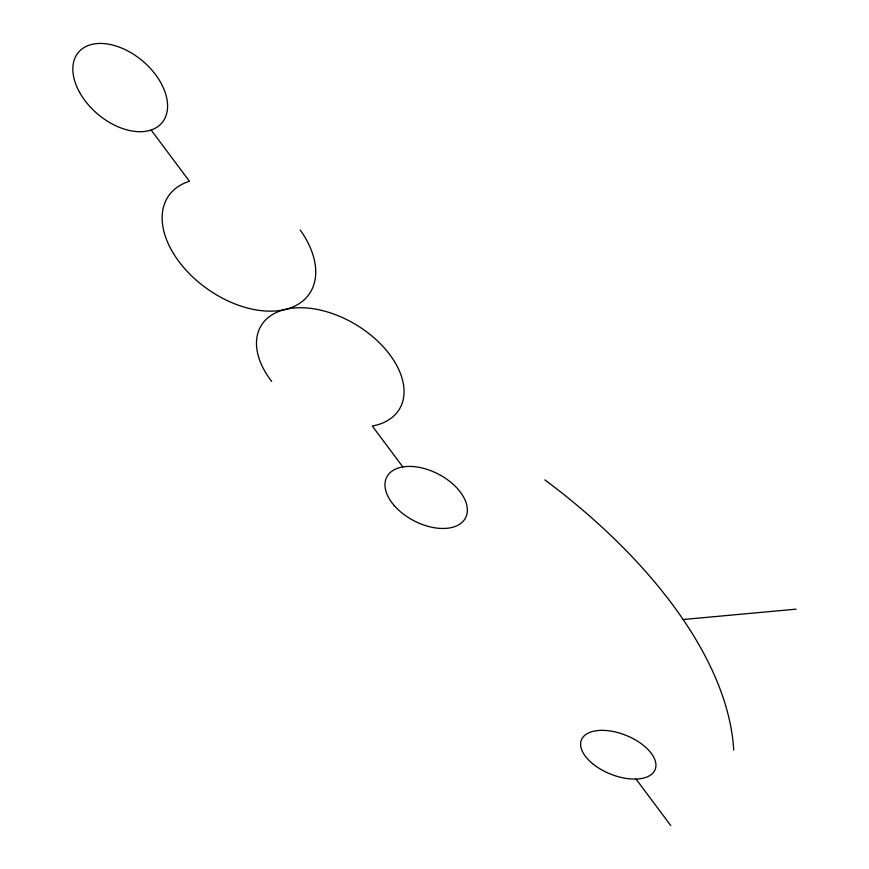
<?xml version="1.0" encoding="UTF-8"?>
<svg xmlns="http://www.w3.org/2000/svg" width="869" height="869" viewBox="0 0 869 869"><rect width="100%" height="100%" fill="white"/><g stroke="black" fill="none" stroke-linecap="round" stroke-linejoin="round"><path stroke-width="1.3" d="M683.143 619.521L796.123 609.158M151.152 130.013L189.442 181.273A85.749 54.171 35 0 0 179.362 262.134A85.749 54.171 35 0 0 286.368 309.179A80.741 49.87 31.1 0 1 390.257 355.28A80.741 49.87 31.1 0 1 372.301 426.038L402.836 466.925M636.021 779.058L670.759 825.55M300.153 229.948A85.749 54.171 35 0 1 286.368 309.179A80.741 49.87 31.1 0 0 271.704 381.458M544.885 479.894A443.375 230.404 27.6 0 1 733.697 750.099M592.539 763.612A39.735 20.856 21.9 0 0 654.976 769.912A39.735 20.856 21.9 0 0 607.279 730.623A39.735 20.856 21.9 0 0 592.539 763.612M79.622 92.407A54.617 34.76 40.2 0 0 161.634 123.181A54.617 34.76 40.2 0 0 119.368 47.165A54.617 34.76 40.2 0 0 79.622 92.407M394.309 505.649A44.362 26.331 27.4 0 0 464.752 519.217A44.362 26.331 27.4 0 0 419.445 467.413A44.362 26.331 27.4 0 0 394.309 505.649"/></g></svg>
